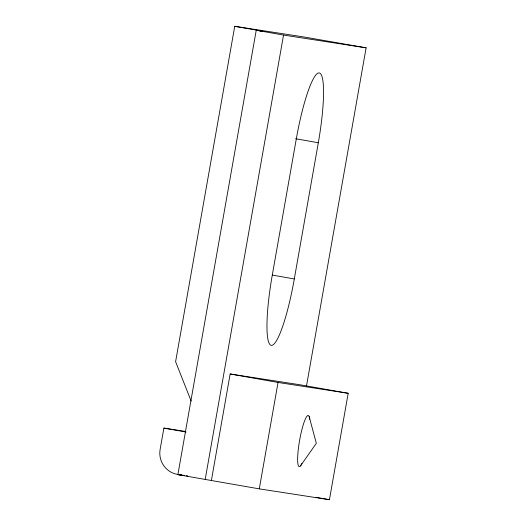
<?xml version="1.0" encoding="UTF-8"?>
<svg xmlns="http://www.w3.org/2000/svg" width="526" height="526" viewBox="0 0 526 526"><rect width="100%" height="100%" fill="white"/><g stroke="black" fill="none" stroke-linecap="round" stroke-linejoin="round"><path stroke-width="0.79" d="M185.639 431.458L163.888 428.098L160.134 449.382A21.612 21.323 -81.2 0 0 177.387 474.38L184.107 475.57L177.893 474.61L256.241 30.245L262.454 31.205L234.734 26.3L175.599 361.697L191.168 401.108M177.893 474.61L205.193 479.436L283.54 35.071L366.116 47.827L306.428 386.347M211.406 480.396L230.164 373.986L300.313 384.822L348.192 393.29L329.434 499.7L259.285 488.864L205.193 479.436M294.297 278.958L318.315 142.756A69.149 11.178 -80 0 0 319.275 72.95A69.149 11.178 -80 0 0 296.223 139.344L272.205 275.545A69.149 11.178 -80 0 0 271.245 345.352A69.149 11.178 -80 0 0 294.297 278.958L272.455 275.091M259.285 488.864L278.05 382.461L348.192 393.29M300.464 465.911L316.336 443.306L309.163 416.579M234.734 26.3L304.883 37.136L366.116 47.827M179.8 474.748L181.417 474.998M183.028 475.248L184.639 475.497M186.257 475.747L187.867 475.997M256.241 30.245L283.54 35.071M295.658 138.746L318.315 142.756M230.164 373.986L278.05 382.461M163.888 428.098L186.066 432.024M315.863 497.3L329.434 499.7M301.911 463.518A25.932 4.188 -80 0 1 299.596 440.44A25.932 4.188 -80 0 1 309.709 419.281"/></g></svg>
